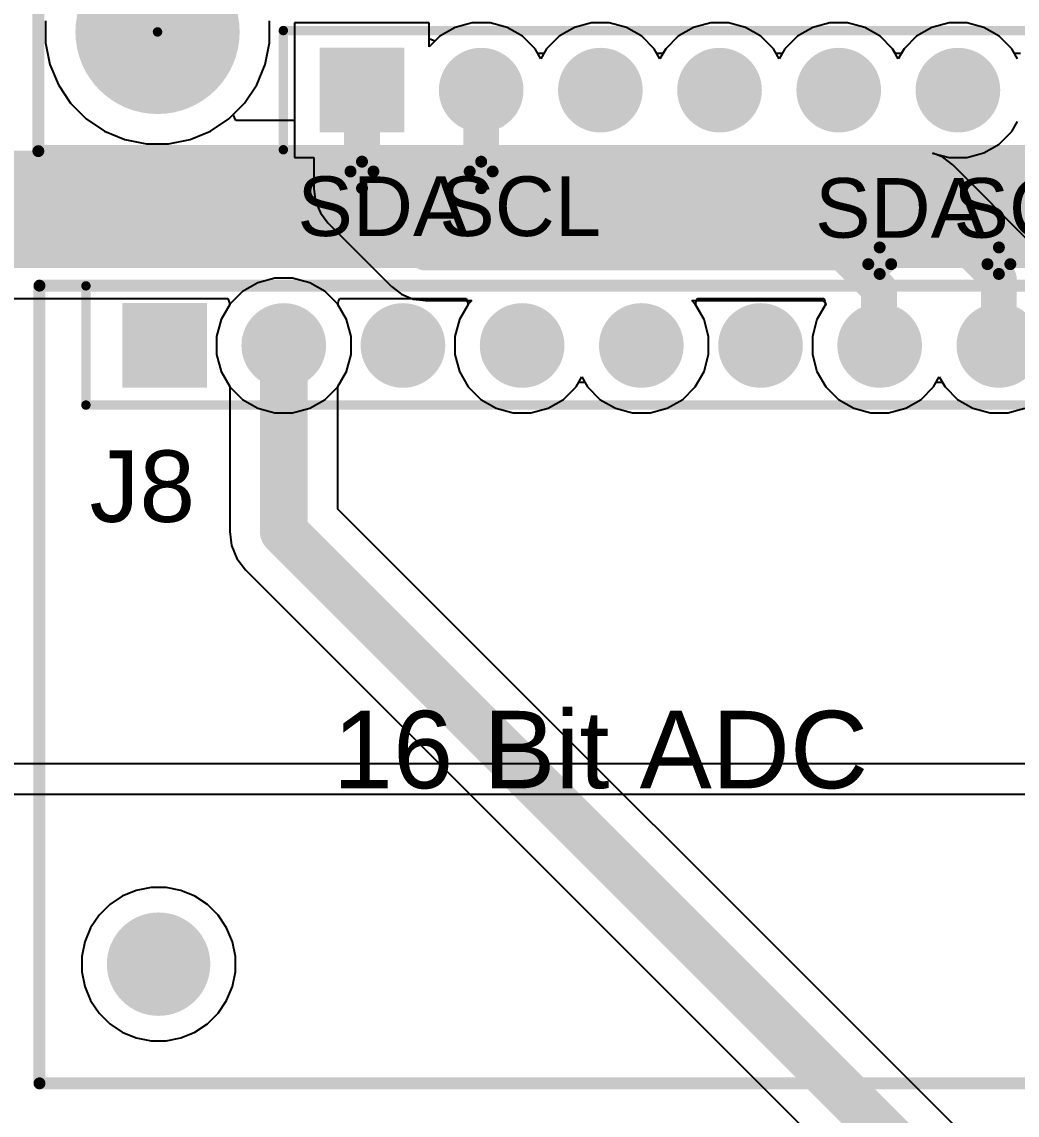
# Model space of a CAD drawing. Header units: millimetres. Extents: x 0 to 97, y 0 to 137.
# Drawn here: x 27.84 to 49.06, y 57.16 to 80.46 of the extents above; entities that cross this region are included whole.
import ezdxf

# ---------------------------------------------------------------- set-up
doc = ezdxf.new("R2010")
doc.units = ezdxf.units.MM
for name, color, linetype in [('BottomLayer', 5, 'Continuous'), ('BottomSolder', 6, 'Continuous'), ('MultiLayer', 9, 'Continuous'), ('PadHoleLayer', 156, 'Continuous'), ('TopLayer', 1, 'Continuous'), ('TopOverlay', 2, 'Continuous'), ('TopSolder', 216, 'Continuous')]:
    doc.layers.add(name, color=color, linetype=linetype)
doc.styles.add('Arial', font='', dxfattribs={"height": 0.2})
doc.styles.get('Arial').set_extended_font_data('Arial')

# ---------------------------------------------------------------- blocks, each defined once
blk = doc.blocks.new('HDR1X10_F______6')
at = {"layer": 'BottomLayer'}
blk.add_hatch(color=5, dxfattribs=at).paths.add_polyline_path([(-12.23, 0.8), (-10.63, 0.8), (-10.63, -0.8), (-12.23, -0.8)])
h = blk.add_hatch(color=5, dxfattribs=at)
edge = h.paths.add_edge_path()
edge.add_arc((-8.89, 0), 0.8, 0, 360)
h = blk.add_hatch(color=5, dxfattribs=at)
edge = h.paths.add_edge_path()
edge.add_arc((-6.35, 0), 0.8, 0, 360)
h = blk.add_hatch(color=5, dxfattribs=at)
edge = h.paths.add_edge_path()
edge.add_arc((-3.81, 0), 0.8, 0, 360)
h = blk.add_hatch(color=5, dxfattribs=at)
edge = h.paths.add_edge_path()
edge.add_arc((-1.27, 0), 0.8, 0, 360)
h = blk.add_hatch(color=5, dxfattribs=at)
edge = h.paths.add_edge_path()
edge.add_arc((1.27, 0), 0.8, 0, 360)
h = blk.add_hatch(color=5, dxfattribs=at)
edge = h.paths.add_edge_path()
edge.add_arc((3.81, 0), 0.8, 0, 360)
h = blk.add_hatch(color=5, dxfattribs=at)
edge = h.paths.add_edge_path()
edge.add_arc((6.35, 0), 0.8, 0, 360)
h = blk.add_hatch(color=5, dxfattribs=at)
edge = h.paths.add_edge_path()
edge.add_arc((8.89, 0), 0.8, 0, 360)
h = blk.add_hatch(color=5, dxfattribs=at)
edge = h.paths.add_edge_path()
edge.add_arc((11.43, 0), 0.8, 0, 360)
at = {"layer": 'BottomSolder'}
blk.add_hatch(color=6, dxfattribs=at).paths.add_polyline_path([(-12.332, 0.902), (-10.528, 0.902), (-10.528, -0.902), (-12.332, -0.902)])
h = blk.add_hatch(color=6, dxfattribs=at)
edge = h.paths.add_edge_path()
edge.add_arc((-8.89, 0), 0.902, 0, 360)
h = blk.add_hatch(color=6, dxfattribs=at)
edge = h.paths.add_edge_path()
edge.add_arc((-6.35, 0), 0.902, 0, 360)
h = blk.add_hatch(color=6, dxfattribs=at)
edge = h.paths.add_edge_path()
edge.add_arc((-3.81, 0), 0.902, 0, 360)
h = blk.add_hatch(color=6, dxfattribs=at)
edge = h.paths.add_edge_path()
edge.add_arc((-1.27, 0), 0.902, 0, 360)
h = blk.add_hatch(color=6, dxfattribs=at)
edge = h.paths.add_edge_path()
edge.add_arc((1.27, 0), 0.902, 0, 360)
h = blk.add_hatch(color=6, dxfattribs=at)
edge = h.paths.add_edge_path()
edge.add_arc((3.81, 0), 0.902, 0, 360)
h = blk.add_hatch(color=6, dxfattribs=at)
edge = h.paths.add_edge_path()
edge.add_arc((6.35, 0), 0.902, 0, 360)
h = blk.add_hatch(color=6, dxfattribs=at)
edge = h.paths.add_edge_path()
edge.add_arc((8.89, 0), 0.902, 0, 360)
h = blk.add_hatch(color=6, dxfattribs=at)
edge = h.paths.add_edge_path()
edge.add_arc((11.43, 0), 0.902, 0, 360)
at = {"layer": 'MultiLayer'}
blk.add_hatch(color=9, dxfattribs=at).paths.add_polyline_path([(-12.23, 0.8), (-10.63, 0.8), (-10.63, -0.8), (-12.23, -0.8)])
h = blk.add_hatch(color=9, dxfattribs=at)
edge = h.paths.add_edge_path()
edge.add_arc((-8.89, 0), 0.8, 0, 360)
h = blk.add_hatch(color=9, dxfattribs=at)
edge = h.paths.add_edge_path()
edge.add_arc((-6.35, 0), 0.8, 0, 360)
h = blk.add_hatch(color=9, dxfattribs=at)
edge = h.paths.add_edge_path()
edge.add_arc((-3.81, 0), 0.8, 0, 360)
h = blk.add_hatch(color=9, dxfattribs=at)
edge = h.paths.add_edge_path()
edge.add_arc((-1.27, 0), 0.8, 0, 360)
h = blk.add_hatch(color=9, dxfattribs=at)
edge = h.paths.add_edge_path()
edge.add_arc((1.27, 0), 0.8, 0, 360)
h = blk.add_hatch(color=9, dxfattribs=at)
edge = h.paths.add_edge_path()
edge.add_arc((3.81, 0), 0.8, 0, 360)
h = blk.add_hatch(color=9, dxfattribs=at)
edge = h.paths.add_edge_path()
edge.add_arc((6.35, 0), 0.8, 0, 360)
h = blk.add_hatch(color=9, dxfattribs=at)
edge = h.paths.add_edge_path()
edge.add_arc((8.89, 0), 0.8, 0, 360)
h = blk.add_hatch(color=9, dxfattribs=at)
edge = h.paths.add_edge_path()
edge.add_arc((11.43, 0), 0.8, 0, 360)
at = {"layer": 'PadHoleLayer'}
h = blk.add_hatch(color=156, dxfattribs=at)
edge = h.paths.add_edge_path()
edge.add_arc((-11.43, 0), 0.475, 0, 360)
h = blk.add_hatch(color=156, dxfattribs=at)
edge = h.paths.add_edge_path()
edge.add_arc((-8.89, 0), 0.475, 0, 360)
h = blk.add_hatch(color=156, dxfattribs=at)
edge = h.paths.add_edge_path()
edge.add_arc((-6.35, 0), 0.475, 0, 360)
h = blk.add_hatch(color=156, dxfattribs=at)
edge = h.paths.add_edge_path()
edge.add_arc((-3.81, 0), 0.475, 0, 360)
h = blk.add_hatch(color=156, dxfattribs=at)
edge = h.paths.add_edge_path()
edge.add_arc((-1.27, 0), 0.475, 0, 360)
h = blk.add_hatch(color=156, dxfattribs=at)
edge = h.paths.add_edge_path()
edge.add_arc((1.27, 0), 0.475, 0, 360)
h = blk.add_hatch(color=156, dxfattribs=at)
edge = h.paths.add_edge_path()
edge.add_arc((3.81, 0), 0.475, 0, 360)
h = blk.add_hatch(color=156, dxfattribs=at)
edge = h.paths.add_edge_path()
edge.add_arc((6.35, 0), 0.475, 0, 360)
h = blk.add_hatch(color=156, dxfattribs=at)
edge = h.paths.add_edge_path()
edge.add_arc((8.89, 0), 0.475, 0, 360)
h = blk.add_hatch(color=156, dxfattribs=at)
edge = h.paths.add_edge_path()
edge.add_arc((11.43, 0), 0.475, 0, 360)
at = {"layer": 'TopLayer'}
blk.add_hatch(color=1, dxfattribs=at).paths.add_polyline_path([(-12.23, 0.8), (-10.63, 0.8), (-10.63, -0.8), (-12.23, -0.8)])
h = blk.add_hatch(color=1, dxfattribs=at)
edge = h.paths.add_edge_path()
edge.add_arc((-8.89, 0), 0.8, 0, 360)
h = blk.add_hatch(color=1, dxfattribs=at)
edge = h.paths.add_edge_path()
edge.add_arc((-6.35, 0), 0.8, 0, 360)
h = blk.add_hatch(color=1, dxfattribs=at)
edge = h.paths.add_edge_path()
edge.add_arc((-3.81, 0), 0.8, 0, 360)
h = blk.add_hatch(color=1, dxfattribs=at)
edge = h.paths.add_edge_path()
edge.add_arc((-1.27, 0), 0.8, 0, 360)
h = blk.add_hatch(color=1, dxfattribs=at)
edge = h.paths.add_edge_path()
edge.add_arc((1.27, 0), 0.8, 0, 360)
h = blk.add_hatch(color=1, dxfattribs=at)
edge = h.paths.add_edge_path()
edge.add_arc((3.81, 0), 0.8, 0, 360)
h = blk.add_hatch(color=1, dxfattribs=at)
edge = h.paths.add_edge_path()
edge.add_arc((6.35, 0), 0.8, 0, 360)
h = blk.add_hatch(color=1, dxfattribs=at)
edge = h.paths.add_edge_path()
edge.add_arc((8.89, 0), 0.8, 0, 360)
h = blk.add_hatch(color=1, dxfattribs=at)
edge = h.paths.add_edge_path()
edge.add_arc((11.43, 0), 0.8, 0, 360)
at = {"layer": 'TopSolder'}
blk.add_hatch(color=216, dxfattribs=at).paths.add_polyline_path([(-12.332, 0.902), (-10.528, 0.902), (-10.528, -0.902), (-12.332, -0.902)])
h = blk.add_hatch(color=216, dxfattribs=at)
edge = h.paths.add_edge_path()
edge.add_arc((-8.89, 0), 0.902, 0, 360)
h = blk.add_hatch(color=216, dxfattribs=at)
edge = h.paths.add_edge_path()
edge.add_arc((-6.35, 0), 0.902, 0, 360)
h = blk.add_hatch(color=216, dxfattribs=at)
edge = h.paths.add_edge_path()
edge.add_arc((-3.81, 0), 0.902, 0, 360)
h = blk.add_hatch(color=216, dxfattribs=at)
edge = h.paths.add_edge_path()
edge.add_arc((-1.27, 0), 0.902, 0, 360)
h = blk.add_hatch(color=216, dxfattribs=at)
edge = h.paths.add_edge_path()
edge.add_arc((1.27, 0), 0.902, 0, 360)
h = blk.add_hatch(color=216, dxfattribs=at)
edge = h.paths.add_edge_path()
edge.add_arc((3.81, 0), 0.902, 0, 360)
h = blk.add_hatch(color=216, dxfattribs=at)
edge = h.paths.add_edge_path()
edge.add_arc((6.35, 0), 0.902, 0, 360)
h = blk.add_hatch(color=216, dxfattribs=at)
edge = h.paths.add_edge_path()
edge.add_arc((8.89, 0), 0.902, 0, 360)
h = blk.add_hatch(color=216, dxfattribs=at)
edge = h.paths.add_edge_path()
edge.add_arc((11.43, 0), 0.902, 0, 360)
at = {"layer": 'TopOverlay', "const_width": 0.2}
for points in [[(-13.106, 1.27), (13, 1.27)], [(-13.106, -1.27), (-13.106, 1.27)], [(13, -1.27), (13, 1.27)], [(-13.106, -1.27), (13, -1.27)]]:
    blk.add_lwpolyline(points, dxfattribs=at)
at = {"layer": 'TopOverlay', "const_width": 0.1}
for points in [[(-13.156, 1.27, 1), (-13.056, 1.27, 1)], [(-13.156, 1.27, 1), (-13.056, 1.27, 1)], [(12.95, 1.27, 1), (13.05, 1.27, 1)], [(12.95, 1.27, 1), (13.05, 1.27, 1)], [(-13.156, -1.27, 1), (-13.056, -1.27, 1)], [(-13.156, -1.27, 1), (-13.056, -1.27, 1)], [(12.95, -1.27, 1), (13.05, -1.27, 1)], [(12.95, -1.27, 1), (13.05, -1.27, 1)]]:
    blk.add_lwpolyline(points, format="xyb", close=True, dxfattribs=at)
blk = doc.blocks.new('HDR1X16_F______8')
at = {"layer": 'BottomLayer'}
blk.add_hatch(color=5, dxfattribs=at).paths.add_polyline_path([(-19.85, 0.8), (-18.25, 0.8), (-18.25, -0.8), (-19.85, -0.8)])
h = blk.add_hatch(color=5, dxfattribs=at)
edge = h.paths.add_edge_path()
edge.add_arc((-16.51, 0), 0.8, 0, 360)
h = blk.add_hatch(color=5, dxfattribs=at)
edge = h.paths.add_edge_path()
edge.add_arc((-13.97, 0), 0.8, 0, 360)
h = blk.add_hatch(color=5, dxfattribs=at)
edge = h.paths.add_edge_path()
edge.add_arc((-11.43, 0), 0.8, 0, 360)
h = blk.add_hatch(color=5, dxfattribs=at)
edge = h.paths.add_edge_path()
edge.add_arc((-8.89, 0), 0.8, 0, 360)
h = blk.add_hatch(color=5, dxfattribs=at)
edge = h.paths.add_edge_path()
edge.add_arc((-6.35, 0), 0.8, 0, 360)
at = {"layer": 'BottomSolder'}
blk.add_hatch(color=6, dxfattribs=at).paths.add_polyline_path([(-19.952, 0.902), (-18.148, 0.902), (-18.148, -0.902), (-19.952, -0.902)])
h = blk.add_hatch(color=6, dxfattribs=at)
edge = h.paths.add_edge_path()
edge.add_arc((-16.51, 0), 0.902, 0, 360)
h = blk.add_hatch(color=6, dxfattribs=at)
edge = h.paths.add_edge_path()
edge.add_arc((-13.97, 0), 0.902, 0, 360)
h = blk.add_hatch(color=6, dxfattribs=at)
edge = h.paths.add_edge_path()
edge.add_arc((-11.43, 0), 0.902, 0, 360)
h = blk.add_hatch(color=6, dxfattribs=at)
edge = h.paths.add_edge_path()
edge.add_arc((-8.89, 0), 0.902, 0, 360)
h = blk.add_hatch(color=6, dxfattribs=at)
edge = h.paths.add_edge_path()
edge.add_arc((-6.35, 0), 0.902, 0, 360)
at = {"layer": 'MultiLayer'}
blk.add_hatch(color=9, dxfattribs=at).paths.add_polyline_path([(-19.85, 0.8), (-18.25, 0.8), (-18.25, -0.8), (-19.85, -0.8)])
h = blk.add_hatch(color=9, dxfattribs=at)
edge = h.paths.add_edge_path()
edge.add_arc((-16.51, 0), 0.8, 0, 360)
h = blk.add_hatch(color=9, dxfattribs=at)
edge = h.paths.add_edge_path()
edge.add_arc((-13.97, 0), 0.8, 0, 360)
h = blk.add_hatch(color=9, dxfattribs=at)
edge = h.paths.add_edge_path()
edge.add_arc((-11.43, 0), 0.8, 0, 360)
h = blk.add_hatch(color=9, dxfattribs=at)
edge = h.paths.add_edge_path()
edge.add_arc((-8.89, 0), 0.8, 0, 360)
h = blk.add_hatch(color=9, dxfattribs=at)
edge = h.paths.add_edge_path()
edge.add_arc((-6.35, 0), 0.8, 0, 360)
at = {"layer": 'PadHoleLayer'}
h = blk.add_hatch(color=156, dxfattribs=at)
edge = h.paths.add_edge_path()
edge.add_arc((-19.05, 0), 0.475, 0, 360)
h = blk.add_hatch(color=156, dxfattribs=at)
edge = h.paths.add_edge_path()
edge.add_arc((-16.51, 0), 0.475, 0, 360)
h = blk.add_hatch(color=156, dxfattribs=at)
edge = h.paths.add_edge_path()
edge.add_arc((-13.97, 0), 0.475, 0, 360)
h = blk.add_hatch(color=156, dxfattribs=at)
edge = h.paths.add_edge_path()
edge.add_arc((-11.43, 0), 0.475, 0, 360)
h = blk.add_hatch(color=156, dxfattribs=at)
edge = h.paths.add_edge_path()
edge.add_arc((-8.89, 0), 0.475, 0, 360)
h = blk.add_hatch(color=156, dxfattribs=at)
edge = h.paths.add_edge_path()
edge.add_arc((-6.35, 0), 0.475, 0, 360)
at = {"layer": 'TopLayer'}
blk.add_hatch(color=1, dxfattribs=at).paths.add_polyline_path([(-19.85, 0.8), (-18.25, 0.8), (-18.25, -0.8), (-19.85, -0.8)])
h = blk.add_hatch(color=1, dxfattribs=at)
edge = h.paths.add_edge_path()
edge.add_arc((-16.51, 0), 0.8, 0, 360)
h = blk.add_hatch(color=1, dxfattribs=at)
edge = h.paths.add_edge_path()
edge.add_arc((-13.97, 0), 0.8, 0, 360)
h = blk.add_hatch(color=1, dxfattribs=at)
edge = h.paths.add_edge_path()
edge.add_arc((-11.43, 0), 0.8, 0, 360)
h = blk.add_hatch(color=1, dxfattribs=at)
edge = h.paths.add_edge_path()
edge.add_arc((-8.89, 0), 0.8, 0, 360)
h = blk.add_hatch(color=1, dxfattribs=at)
edge = h.paths.add_edge_path()
edge.add_arc((-6.35, 0), 0.8, 0, 360)
at = {"layer": 'TopSolder'}
blk.add_hatch(color=216, dxfattribs=at).paths.add_polyline_path([(-19.952, 0.902), (-18.148, 0.902), (-18.148, -0.902), (-19.952, -0.902)])
h = blk.add_hatch(color=216, dxfattribs=at)
edge = h.paths.add_edge_path()
edge.add_arc((-16.51, 0), 0.902, 0, 360)
h = blk.add_hatch(color=216, dxfattribs=at)
edge = h.paths.add_edge_path()
edge.add_arc((-13.97, 0), 0.902, 0, 360)
h = blk.add_hatch(color=216, dxfattribs=at)
edge = h.paths.add_edge_path()
edge.add_arc((-11.43, 0), 0.902, 0, 360)
h = blk.add_hatch(color=216, dxfattribs=at)
edge = h.paths.add_edge_path()
edge.add_arc((-8.89, 0), 0.902, 0, 360)
h = blk.add_hatch(color=216, dxfattribs=at)
edge = h.paths.add_edge_path()
edge.add_arc((-6.35, 0), 0.902, 0, 360)
at = {"layer": 'TopOverlay', "const_width": 0.2}
for points in [[(-20.726, 1.27), (20.26, 1.27)], [(-20.726, -1.27), (-20.726, 1.27)], [(-20.726, -1.27), (20.26, -1.27)]]:
    blk.add_lwpolyline(points, dxfattribs=at)
at = {"layer": 'TopOverlay', "const_width": 0.1}
for points in [[(-20.776, 1.27, 1), (-20.676, 1.27, 1)], [(-20.776, 1.27, 1), (-20.676, 1.27, 1)], [(-20.776, -1.27, 1), (-20.676, -1.27, 1)], [(-20.776, -1.27, 1), (-20.676, -1.27, 1)]]:
    blk.add_lwpolyline(points, format="xyb", close=True, dxfattribs=at)

msp = doc.modelspace()

# ---------------------------------------------------------------- hatches: boundary and pattern name
at = {"layer": 'BottomLayer'}
msp.add_hatch(color=5, dxfattribs=at).paths.add_polyline_path([(25.552, 75.209), (55.448, 75.209), (55.448, 77.709), (25.552, 77.709)])
h = msp.add_hatch(color=5, dxfattribs=at)
edge = h.paths.add_edge_path()
edge.add_arc((30.759, 60.375), 1, 0, 360)
at = {"layer": 'BottomSolder'}
h = msp.add_hatch(color=6, dxfattribs=at)
edge = h.paths.add_edge_path()
edge.add_arc((30.736, 80.242), 0.102, 0, 360)
h = msp.add_hatch(color=6, dxfattribs=at)
edge = h.paths.add_edge_path()
edge.add_arc((30.759, 60.375), 1.102, 0, 360)
at = {"layer": 'MultiLayer'}
h = msp.add_hatch(color=9, dxfattribs=at)
edge = h.paths.add_edge_path()
edge.add_arc((30.759, 60.375), 1, 0, 360)
at = {"layer": 'PadHoleLayer'}
h = msp.add_hatch(color=156, dxfattribs=at)
edge = h.paths.add_edge_path()
edge.add_arc((30.736, 80.242), 1.75, 0, 360)
h = msp.add_hatch(color=156, dxfattribs=at)
edge = h.paths.add_edge_path()
edge.add_arc((30.759, 60.375), 1, 0, 360)
at = {"layer": 'TopLayer'}
h = msp.add_hatch(color=1, dxfattribs=at)
edge = h.paths.add_edge_path()
edge.add_arc((30.759, 60.375), 1, 0, 360)
at = {"layer": 'TopSolder'}
h = msp.add_hatch(color=216, dxfattribs=at)
edge = h.paths.add_edge_path()
edge.add_arc((30.736, 80.242), 0.102, 0, 360)
h = msp.add_hatch(color=216, dxfattribs=at)
edge = h.paths.add_edge_path()
edge.add_arc((30.759, 60.375), 1.102, 0, 360)

# ---------------------------------------------------------------- linework, layer by layer
at = {"layer": 'BottomLayer'}
for p, q in [((33.121, 80.007), (33.121, 80.477)), ((36.528, 80.436), (33.658, 80.436)), ((33.658, 80.436), (33.658, 78.357)), ((36.528, 80.091), (36.528, 80.436)), ((37.444, 80.436), (37.079, 80.338)), ((37.822, 80.436), (37.444, 80.436)), ((38.187, 80.338), (37.822, 80.436)), ((39.984, 80.436), (39.619, 80.338)), ((40.362, 80.436), (39.984, 80.436)), ((40.727, 80.338), (40.362, 80.436)), ((42.524, 80.436), (42.159, 80.338)), ((42.902, 80.436), (42.524, 80.436)), ((43.267, 80.338), (42.902, 80.436)), ((45.064, 80.436), (44.699, 80.338)), ((45.442, 80.436), (45.064, 80.436)), ((45.807, 80.338), (45.442, 80.436)), ((47.604, 80.436), (47.239, 80.338)), ((47.982, 80.436), (47.604, 80.436)), ((48.347, 80.338), (47.982, 80.436)), ((36.752, 80.149), (36.645, 80.042)), ((37.079, 80.338), (36.752, 80.149)), ((38.514, 80.149), (38.187, 80.338)), ((38.781, 79.882), (38.514, 80.149)), ((39.292, 80.149), (39.025, 79.882)), ((39.619, 80.338), (39.292, 80.149)), ((41.054, 80.149), (40.727, 80.338)), ((41.321, 79.882), (41.054, 80.149)), ((41.832, 80.149), (41.565, 79.882)), ((42.159, 80.338), (41.832, 80.149)), ((43.594, 80.149), (43.267, 80.338)), ((43.861, 79.882), (43.594, 80.149)), ((44.372, 80.149), (44.105, 79.882)), ((44.699, 80.338), (44.372, 80.149)), ((46.134, 80.149), (45.807, 80.338)), ((46.401, 79.882), (46.134, 80.149)), ((46.912, 80.149), (46.645, 79.882)), ((47.239, 80.338), (46.912, 80.149)), ((48.674, 80.149), (48.347, 80.338)), ((48.941, 79.882), (48.674, 80.149)), ((33.029, 79.546), (33.121, 80.007)), ((36.645, 80.042), (36.528, 80.091)), ((38.84, 79.781), (38.781, 79.882)), ((38.967, 79.781), (38.84, 79.781)), ((39.025, 79.882), (38.967, 79.781)), ((41.38, 79.781), (41.321, 79.882)), ((41.507, 79.781), (41.38, 79.781)), ((41.565, 79.882), (41.507, 79.781)), ((43.92, 79.781), (43.861, 79.882)), ((44.047, 79.781), (43.92, 79.781)), ((44.105, 79.882), (44.047, 79.781)), ((46.46, 79.781), (46.401, 79.882)), ((46.587, 79.781), (46.46, 79.781)), ((46.645, 79.882), (46.587, 79.781)), ((49, 79.781), (48.941, 79.882)), ((49.127, 79.781), (49, 79.781)), ((32.849, 79.112), (33.029, 79.546)), ((32.588, 78.721), (32.849, 79.112)), ((32.351, 78.484), (32.588, 78.721)), ((32.403, 78.357), (32.351, 78.484)), ((33.658, 78.357), (32.403, 78.357)), ((25.121, 74.562), (32.233, 74.562)), ((32.233, 74.562), (32.258, 74.502)), ((34.595, 74.502), (34.62, 74.562)), ((34.62, 74.562), (37.313, 74.562)), ((37.313, 74.562), (37.338, 74.502)), ((42.215, 74.502), (42.24, 74.562)), ((42.24, 74.562), (44.933, 74.562)), ((44.933, 74.562), (44.958, 74.502)), ((32.274, 74.435), (32.089, 74.114)), ((32.258, 74.502), (32.274, 74.435)), ((34.578, 74.435), (34.595, 74.502)), ((34.764, 74.114), (34.578, 74.435)), ((37.354, 74.435), (37.169, 74.114)), ((37.338, 74.502), (37.354, 74.435)), ((42.198, 74.435), (42.215, 74.502)), ((42.384, 74.114), (42.198, 74.435)), ((44.974, 74.435), (44.789, 74.114)), ((44.958, 74.502), (44.974, 74.435)), ((32.089, 74.114), (31.991, 73.749)), ((34.861, 73.749), (34.764, 74.114)), ((37.169, 74.114), (37.071, 73.749)), ((42.481, 73.749), (42.384, 74.114)), ((44.789, 74.114), (44.691, 73.749)), ((31.991, 73.749), (31.991, 73.371)), ((34.861, 73.371), (34.861, 73.749)), ((37.071, 73.749), (37.071, 73.371)), ((42.481, 73.371), (42.481, 73.749)), ((44.691, 73.749), (44.691, 73.371)), ((31.991, 73.371), (32.089, 73.006)), ((34.764, 73.006), (34.861, 73.371)), ((37.071, 73.371), (37.169, 73.006)), ((42.384, 73.006), (42.481, 73.371)), ((44.691, 73.371), (44.789, 73.006)), ((32.089, 73.006), (32.274, 72.687)), ((34.579, 72.687), (34.764, 73.006)), ((37.169, 73.006), (37.358, 72.679)), ((42.195, 72.679), (42.384, 73.006)), ((44.789, 73.006), (44.978, 72.679)), ((39.655, 72.679), (39.713, 72.78)), ((39.713, 72.78), (39.84, 72.78)), ((39.84, 72.78), (39.898, 72.679)), ((47.275, 72.679), (47.333, 72.78)), ((47.333, 72.78), (47.46, 72.78)), ((47.46, 72.78), (47.518, 72.679)), ((32.274, 72.687), (32.274, 69.596)), ((34.579, 70.074), (34.579, 72.687)), ((37.358, 72.679), (37.625, 72.412)), ((39.388, 72.412), (39.655, 72.679)), ((39.898, 72.679), (40.165, 72.412)), ((41.928, 72.412), (42.195, 72.679)), ((44.978, 72.679), (45.245, 72.412)), ((47.008, 72.412), (47.275, 72.679)), ((47.518, 72.679), (47.785, 72.412)), ((37.625, 72.412), (37.953, 72.223)), ((39.06, 72.223), (39.388, 72.412)), ((40.165, 72.412), (40.493, 72.223)), ((41.6, 72.223), (41.928, 72.412)), ((45.245, 72.412), (45.573, 72.223)), ((46.68, 72.223), (47.008, 72.412)), ((47.785, 72.412), (48.113, 72.223)), ((37.953, 72.223), (38.317, 72.125)), ((38.317, 72.125), (38.695, 72.125)), ((38.695, 72.125), (39.06, 72.223)), ((40.493, 72.223), (40.857, 72.125)), ((40.857, 72.125), (41.235, 72.125)), ((41.235, 72.125), (41.6, 72.223)), ((45.573, 72.223), (45.937, 72.125)), ((45.937, 72.125), (46.315, 72.125)), ((46.315, 72.125), (46.68, 72.223)), ((48.113, 72.223), (48.477, 72.125)), ((48.477, 72.125), (48.855, 72.125)), ((48.855, 72.125), (49.22, 72.223)), ((48.045, 56.608), (34.579, 70.074)), ((32.274, 69.596), (32.313, 69.298)), ((32.313, 69.298), (32.428, 69.02)), ((32.428, 69.02), (32.611, 68.781)), ((32.611, 68.781), (46.077, 55.315)), ((30.598, 62.01), (30.282, 61.947)), ((30.92, 62.01), (30.598, 62.01)), ((31.236, 61.947), (30.92, 62.01)), ((29.985, 61.824), (29.717, 61.645)), ((30.282, 61.947), (29.985, 61.824)), ((31.534, 61.824), (31.236, 61.947)), ((31.801, 61.645), (31.534, 61.824)), ((29.717, 61.645), (29.489, 61.417)), ((32.029, 61.417), (31.801, 61.645)), ((29.489, 61.417), (29.31, 61.149)), ((32.208, 61.149), (32.029, 61.417)), ((29.31, 61.149), (29.187, 60.852)), ((32.331, 60.852), (32.208, 61.149)), ((29.187, 60.852), (29.124, 60.536)), ((32.394, 60.536), (32.331, 60.852)), ((29.124, 60.536), (29.124, 60.214)), ((32.394, 60.214), (32.394, 60.536)), ((29.124, 60.214), (29.187, 59.898)), ((32.331, 59.898), (32.394, 60.214)), ((29.187, 59.898), (29.31, 59.601)), ((32.208, 59.601), (32.331, 59.898)), ((29.31, 59.601), (29.489, 59.333)), ((32.029, 59.333), (32.208, 59.601)), ((29.489, 59.333), (29.717, 59.105)), ((31.801, 59.105), (32.029, 59.333)), ((29.717, 59.105), (29.985, 58.926)), ((31.534, 58.926), (31.801, 59.105)), ((29.985, 58.926), (30.282, 58.803)), ((30.282, 58.803), (30.598, 58.74)), ((30.598, 58.74), (30.92, 58.74)), ((30.92, 58.74), (31.236, 58.803)), ((31.236, 58.803), (31.534, 58.926))]:
    msp.add_line(p, q, dxfattribs=at)
at = {"layer": 'BottomLayer', "const_width": 1.016}
for points in [[(33.426, 69.596), (33.426, 73.56)], [(33.426, 69.596), (47.23, 55.792)]]:
    msp.add_lwpolyline(points, dxfattribs=at)
at = {"layer": 'BottomLayer', "const_width": 0.508}
for points in [[(33.172, 73.56, 1), (33.68, 73.56, 1)], [(33.172, 69.596, 1), (33.68, 69.596, 1)], [(33.172, 69.596, 1), (33.68, 69.596, 1)]]:
    msp.add_lwpolyline(points, format="xyb", close=True, dxfattribs=at)
at = {"layer": 'TopLayer'}
for p, q in [((28.351, 80.477), (28.351, 80.007)), ((33.121, 80.007), (33.121, 80.477)), ((36.528, 80.436), (33.658, 80.436)), ((33.658, 80.436), (33.658, 77.566)), ((36.528, 79.925), (36.528, 80.436)), ((37.444, 80.436), (37.079, 80.338)), ((37.822, 80.436), (37.444, 80.436)), ((38.187, 80.338), (37.822, 80.436)), ((39.984, 80.436), (39.619, 80.338)), ((40.362, 80.436), (39.984, 80.436)), ((40.727, 80.338), (40.362, 80.436)), ((42.524, 80.436), (42.159, 80.338)), ((42.902, 80.436), (42.524, 80.436)), ((43.267, 80.338), (42.902, 80.436)), ((45.064, 80.436), (44.699, 80.338)), ((45.442, 80.436), (45.064, 80.436)), ((45.807, 80.338), (45.442, 80.436)), ((47.604, 80.436), (47.239, 80.338)), ((47.982, 80.436), (47.604, 80.436)), ((48.347, 80.338), (47.982, 80.436)), ((36.752, 80.149), (36.528, 79.925)), ((37.079, 80.338), (36.752, 80.149)), ((38.514, 80.149), (38.187, 80.338)), ((38.781, 79.882), (38.514, 80.149)), ((39.292, 80.149), (39.025, 79.882)), ((39.619, 80.338), (39.292, 80.149)), ((41.054, 80.149), (40.727, 80.338)), ((41.321, 79.882), (41.054, 80.149)), ((41.832, 80.149), (41.565, 79.882)), ((42.159, 80.338), (41.832, 80.149)), ((43.594, 80.149), (43.267, 80.338)), ((43.861, 79.882), (43.594, 80.149)), ((44.372, 80.149), (44.105, 79.882)), ((44.699, 80.338), (44.372, 80.149)), ((46.134, 80.149), (45.807, 80.338)), ((46.401, 79.882), (46.134, 80.149)), ((46.912, 80.149), (46.645, 79.882)), ((47.239, 80.338), (46.912, 80.149)), ((48.674, 80.149), (48.347, 80.338)), ((48.941, 79.882), (48.674, 80.149)), ((28.351, 80.007), (28.442, 79.546)), ((33.029, 79.546), (33.121, 80.007)), ((38.903, 79.671), (38.781, 79.882)), ((39.025, 79.882), (38.903, 79.671)), ((41.443, 79.671), (41.321, 79.882)), ((41.565, 79.882), (41.443, 79.671)), ((43.983, 79.671), (43.861, 79.882)), ((44.105, 79.882), (43.983, 79.671)), ((46.523, 79.671), (46.401, 79.882)), ((46.645, 79.882), (46.523, 79.671)), ((49.063, 79.671), (48.941, 79.882)), ((28.442, 79.546), (28.622, 79.112)), ((32.849, 79.112), (33.029, 79.546)), ((28.622, 79.112), (28.883, 78.721)), ((32.588, 78.721), (32.849, 79.112)), ((28.883, 78.721), (29.215, 78.389)), ((32.256, 78.389), (32.588, 78.721)), ((29.215, 78.389), (29.606, 78.128)), ((31.865, 78.128), (32.256, 78.389)), ((48.941, 78.119), (49.063, 78.33)), ((29.606, 78.128), (30.04, 77.948)), ((31.431, 77.948), (31.865, 78.128)), ((48.674, 77.852), (48.941, 78.119)), ((30.04, 77.948), (30.501, 77.857)), ((30.501, 77.857), (30.971, 77.857)), ((30.971, 77.857), (31.431, 77.948)), ((48.347, 77.663), (48.674, 77.852)), ((47.349, 77.62), (47.255, 77.659)), ((47.255, 77.659), (47.604, 77.566)), ((47.47, 77.57), (47.349, 77.62)), ((47.982, 77.566), (48.347, 77.663)), ((33.658, 77.566), (34.068, 77.566)), ((34.068, 77.566), (34.068, 76.896)), ((47.682, 77.407), (47.47, 77.57)), ((47.604, 77.566), (47.982, 77.566)), ((49.391, 75.699), (47.682, 77.407)), ((34.068, 76.896), (34.068, 76.896)), ((34.068, 76.896), (34.103, 76.63)), ((34.103, 76.63), (34.206, 76.383)), ((34.206, 76.383), (34.368, 76.171)), ((34.368, 76.171), (35.724, 74.815)), ((32.873, 74.897), (32.545, 74.708)), ((33.237, 74.995), (32.873, 74.897)), ((33.615, 74.995), (33.237, 74.995)), ((33.98, 74.897), (33.615, 74.995)), ((34.308, 74.708), (33.98, 74.897)), ((35.724, 74.815), (35.724, 74.815)), ((35.724, 74.815), (35.937, 74.652)), ((32.545, 74.708), (32.278, 74.441)), ((34.575, 74.441), (34.308, 74.708)), ((35.937, 74.652), (36.184, 74.55)), ((32.278, 74.441), (32.089, 74.114)), ((34.764, 74.114), (34.575, 74.441)), ((36.184, 74.55), (36.449, 74.515)), ((36.449, 74.515), (36.449, 74.515)), ((36.449, 74.515), (37.432, 74.515)), ((37.358, 74.441), (37.169, 74.114)), ((37.432, 74.515), (37.358, 74.441)), ((42.195, 74.441), (42.121, 74.515)), ((42.121, 74.515), (44.915, 74.515)), ((42.384, 74.114), (42.195, 74.441)), ((44.978, 74.441), (44.789, 74.114)), ((44.915, 74.515), (44.983, 74.446)), ((44.983, 74.446), (44.978, 74.441)), ((32.089, 74.114), (31.991, 73.749)), ((34.861, 73.749), (34.764, 74.114)), ((37.169, 74.114), (37.071, 73.749)), ((42.481, 73.749), (42.384, 74.114)), ((44.789, 74.114), (44.691, 73.749)), ((31.991, 73.749), (31.991, 73.371)), ((34.861, 73.371), (34.861, 73.749)), ((37.071, 73.749), (37.071, 73.371)), ((42.481, 73.371), (42.481, 73.749)), ((44.691, 73.749), (44.691, 73.371)), ((31.991, 73.371), (32.089, 73.006)), ((34.764, 73.006), (34.861, 73.371)), ((37.071, 73.371), (37.169, 73.006)), ((42.384, 73.006), (42.481, 73.371)), ((44.691, 73.371), (44.789, 73.006)), ((32.089, 73.006), (32.278, 72.679)), ((34.575, 72.679), (34.764, 73.006)), ((37.169, 73.006), (37.358, 72.679)), ((42.195, 72.679), (42.384, 73.006)), ((44.789, 73.006), (44.978, 72.679)), ((39.655, 72.679), (39.776, 72.89)), ((39.776, 72.89), (39.898, 72.679)), ((47.275, 72.679), (47.396, 72.89)), ((47.396, 72.89), (47.518, 72.679)), ((32.278, 72.679), (32.545, 72.412)), ((34.308, 72.412), (34.575, 72.679)), ((37.358, 72.679), (37.625, 72.412)), ((39.388, 72.412), (39.655, 72.679)), ((39.898, 72.679), (40.165, 72.412)), ((41.928, 72.412), (42.195, 72.679)), ((44.978, 72.679), (45.245, 72.412)), ((47.008, 72.412), (47.275, 72.679)), ((47.518, 72.679), (47.785, 72.412)), ((32.545, 72.412), (32.873, 72.223)), ((33.98, 72.223), (34.308, 72.412)), ((37.625, 72.412), (37.953, 72.223)), ((39.06, 72.223), (39.388, 72.412)), ((40.165, 72.412), (40.493, 72.223)), ((41.6, 72.223), (41.928, 72.412)), ((45.245, 72.412), (45.573, 72.223)), ((46.68, 72.223), (47.008, 72.412)), ((47.785, 72.412), (48.113, 72.223)), ((32.873, 72.223), (33.237, 72.125)), ((33.237, 72.125), (33.615, 72.125)), ((33.615, 72.125), (33.98, 72.223)), ((37.953, 72.223), (38.317, 72.125)), ((38.317, 72.125), (38.695, 72.125)), ((38.695, 72.125), (39.06, 72.223)), ((40.493, 72.223), (40.857, 72.125)), ((40.857, 72.125), (41.235, 72.125)), ((41.235, 72.125), (41.6, 72.223)), ((45.573, 72.223), (45.937, 72.125)), ((45.937, 72.125), (46.315, 72.125)), ((46.315, 72.125), (46.68, 72.223)), ((48.113, 72.223), (48.477, 72.125)), ((48.477, 72.125), (48.855, 72.125)), ((48.855, 72.125), (49.22, 72.223)), ((53.518, 64.647), (16.218, 64.647)), ((15.57, 64), (53.518, 64)), ((30.598, 62.01), (30.282, 61.947)), ((30.92, 62.01), (30.598, 62.01)), ((31.236, 61.947), (30.92, 62.01)), ((29.985, 61.824), (29.717, 61.645)), ((30.282, 61.947), (29.985, 61.824)), ((31.534, 61.824), (31.236, 61.947)), ((31.801, 61.645), (31.534, 61.824)), ((29.717, 61.645), (29.489, 61.417)), ((32.029, 61.417), (31.801, 61.645)), ((29.489, 61.417), (29.31, 61.149)), ((32.208, 61.149), (32.029, 61.417)), ((29.31, 61.149), (29.187, 60.852)), ((32.331, 60.852), (32.208, 61.149)), ((29.187, 60.852), (29.124, 60.536)), ((32.394, 60.536), (32.331, 60.852)), ((29.124, 60.536), (29.124, 60.214)), ((32.394, 60.214), (32.394, 60.536)), ((29.124, 60.214), (29.187, 59.898)), ((32.331, 59.898), (32.394, 60.214)), ((29.187, 59.898), (29.31, 59.601)), ((32.208, 59.601), (32.331, 59.898)), ((29.31, 59.601), (29.489, 59.333)), ((32.029, 59.333), (32.208, 59.601)), ((29.489, 59.333), (29.717, 59.105)), ((31.801, 59.105), (32.029, 59.333)), ((29.717, 59.105), (29.985, 58.926)), ((31.534, 58.926), (31.801, 59.105)), ((29.985, 58.926), (30.282, 58.803)), ((30.282, 58.803), (30.598, 58.74)), ((30.598, 58.74), (30.92, 58.74)), ((30.92, 58.74), (31.236, 58.803)), ((31.236, 58.803), (31.534, 58.926))]:
    msp.add_line(p, q, dxfattribs=at)
at = {"layer": 'TopLayer', "const_width": 0.762}
for points in [[(35.093, 76.896), (35.093, 79.001)], [(37.633, 77.556), (37.633, 79.001)], [(37.633, 77.556), (38.506, 76.683)], [(35.093, 76.896), (36.449, 75.54)], [(38.506, 76.683), (46.958, 76.683)], [(46.958, 76.683), (48.666, 74.974)], [(36.449, 75.54), (45.339, 75.54)], [(45.339, 75.54), (46.111, 74.768)], [(48.666, 73.56), (48.666, 74.974)], [(46.111, 73.576), (46.111, 74.768)], [(46.111, 73.576), (46.126, 73.56)]]:
    msp.add_lwpolyline(points, dxfattribs=at)
at = {"layer": 'TopLayer', "const_width": 0.381}
for points in [[(34.903, 79.001, 1), (35.284, 79.001, 1)], [(37.443, 79.001, 1), (37.824, 79.001, 1)], [(37.443, 77.556, 1), (37.824, 77.556, 1)], [(37.443, 77.556, 1), (37.824, 77.556, 1)], [(34.903, 76.896, 1), (35.284, 76.896, 1)], [(34.903, 76.896, 1), (35.284, 76.896, 1)], [(38.316, 76.683, 1), (38.697, 76.683, 1)], [(38.316, 76.683, 1), (38.697, 76.683, 1)], [(46.767, 76.683, 1), (47.148, 76.683, 1)], [(46.767, 76.683, 1), (47.148, 76.683, 1)], [(36.259, 75.54, 1), (36.64, 75.54, 1)], [(36.259, 75.54, 1), (36.64, 75.54, 1)], [(45.148, 75.54, 1), (45.529, 75.54, 1)], [(45.148, 75.54, 1), (45.529, 75.54, 1)], [(48.476, 74.974, 1), (48.857, 74.974, 1)], [(48.476, 74.974, 1), (48.857, 74.974, 1)], [(45.92, 74.768, 1), (46.301, 74.768, 1)], [(45.92, 74.768, 1), (46.301, 74.768, 1)], [(45.92, 73.576, 1), (46.301, 73.576, 1)], [(45.92, 73.576, 1), (46.301, 73.576, 1)], [(45.936, 73.56, 1), (46.317, 73.56, 1)], [(48.476, 73.56, 1), (48.857, 73.56, 1)]]:
    msp.add_lwpolyline(points, format="xyb", close=True, dxfattribs=at)
at = {"layer": 'TopOverlay', "const_width": 0.254}
for points in [[(28.196, 77.702), (28.196, 100.562)], [(28.196, 77.702), (78.996, 77.702)], [(34.849, 77.268), (35.093, 77.477)], [(35.093, 77.477), (35.337, 77.268)], [(35.093, 76.911), (35.093, 77.477)], [(37.389, 77.268), (37.633, 77.477)], [(37.633, 77.477), (37.877, 77.268)], [(37.633, 76.911), (37.633, 77.477)], [(46.126, 75.084), (46.126, 75.649)], [(48.666, 75.084), (48.666, 75.649)], [(45.882, 75.293), (46.126, 75.084)], [(46.126, 75.084), (46.371, 75.293)], [(48.422, 75.293), (48.666, 75.084)], [(48.666, 75.084), (48.911, 75.293)], [(28.219, 57.835), (28.219, 74.835)], [(28.219, 74.835), (56.219, 74.835)], [(28.219, 57.835), (56.219, 57.835)]]:
    msp.add_lwpolyline(points, dxfattribs=at)
at = {"layer": 'TopOverlay', "const_width": 0.127}
for points in [[(28.132, 77.702, 1), (28.259, 77.702, 1)], [(28.132, 77.702, 1), (28.259, 77.702, 1)], [(35.03, 77.477, 1), (35.157, 77.477, 1)], [(35.03, 77.477, 1), (35.157, 77.477, 1)], [(35.03, 77.477, 1), (35.157, 77.477, 1)], [(37.57, 77.477, 1), (37.697, 77.477, 1)], [(37.57, 77.477, 1), (37.697, 77.477, 1)], [(37.57, 77.477, 1), (37.697, 77.477, 1)], [(34.785, 77.268, 1), (34.912, 77.268, 1)], [(35.274, 77.268, 1), (35.401, 77.268, 1)], [(37.325, 77.268, 1), (37.452, 77.268, 1)], [(37.814, 77.268, 1), (37.941, 77.268, 1)], [(35.03, 76.911, 1), (35.157, 76.911, 1)], [(37.57, 76.911, 1), (37.697, 76.911, 1)], [(46.063, 75.649, 1), (46.19, 75.649, 1)], [(48.603, 75.649, 1), (48.73, 75.649, 1)], [(45.819, 75.293, 1), (45.946, 75.293, 1)], [(46.307, 75.293, 1), (46.434, 75.293, 1)], [(48.359, 75.293, 1), (48.486, 75.293, 1)], [(48.847, 75.293, 1), (48.974, 75.293, 1)], [(46.063, 75.084, 1), (46.19, 75.084, 1)], [(46.063, 75.084, 1), (46.19, 75.084, 1)], [(46.063, 75.084, 1), (46.19, 75.084, 1)], [(48.603, 75.084, 1), (48.73, 75.084, 1)], [(48.603, 75.084, 1), (48.73, 75.084, 1)], [(48.603, 75.084, 1), (48.73, 75.084, 1)], [(28.156, 74.835, 1), (28.283, 74.835, 1)], [(28.156, 74.835, 1), (28.283, 74.835, 1)], [(28.156, 57.835, 1), (28.283, 57.835, 1)], [(28.156, 57.835, 1), (28.283, 57.835, 1)]]:
    msp.add_lwpolyline(points, format="xyb", close=True, dxfattribs=at)

# ---------------------------------------------------------------- block references
for name, p in [('HDR1X16_F______8', (54.143, 79.001)), ('HDR1X10_F______6', (42.316, 73.56))]:
    msp.add_blockref(name, p)

# ---------------------------------------------------------------- texts
at = {"layer": 'TopOverlay', "style": 'Arial'}
for s, height, p in [('SDA', 1.27, (33.715, 75.892)), ('SCL', 1.27, (36.738, 75.892)), ('SDA', 1.27, (44.748, 75.857)), ('SCL', 1.27, (47.696, 75.857)), ('16 Bit ADC', 1.651, (34.472, 64.123))]:
    msp.add_text(s, height=height, rotation=360, dxfattribs=at).set_placement(p)
msp.add_text('J8', height=1.524, dxfattribs=at).set_placement((29.287, 69.799))

doc.saveas('drawing.dxf')
